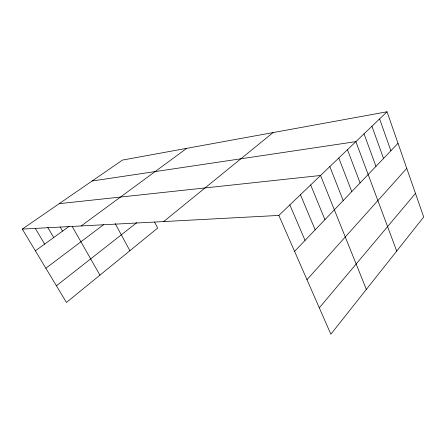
<?xml version="1.0" encoding="UTF-8"?>
<svg xmlns="http://www.w3.org/2000/svg" width="446" height="446" viewBox="0 0 446 446"><rect width="100%" height="100%" fill="white"/><g stroke="black" fill="none" stroke-linecap="round" stroke-linejoin="round"><path stroke-width="0.67" d="M319.308 307.846L415.482 193.402M306.982 279.692L406.758 168.359M294.572 251.349L398.027 143.311M278.85 215.429L387.044 111.784L423.7 217.001L330.848 334.216L278.85 215.429L22.3 229.088L66.448 302.455L157.672 228.051L154.606 222.119M163.693 221.556L273.086 132.585M56.419 285.791L136.827 222.626M45.86 268.241L103.544 224.706M81.183 225.949L186.735 148.34M35.379 250.819L69.085 226.384M22.3 229.088L122.527 160.058L387.044 111.784M92.132 180.992L355.88 141.638L396.706 251.081M59.212 203.666L320.551 175.479L366.344 289.398M35.295 228.358L44.639 244.107M47.778 227.415L53.704 237.534M60.182 226.964L62.574 231.106M72.23 226.518L99.926 275.149M115.179 223.524L129.903 250.702M289.844 204.898L305.047 240.411M300.442 194.74L315.16 229.857M310.672 184.939L324.922 219.661M329.823 166.603L343.208 200.561M338.787 158.012L351.788 191.607M347.473 149.694L360.095 182.927M364.036 133.828L375.956 166.364M371.936 126.257L383.532 158.453M379.607 118.915L390.886 150.77"/></g></svg>
